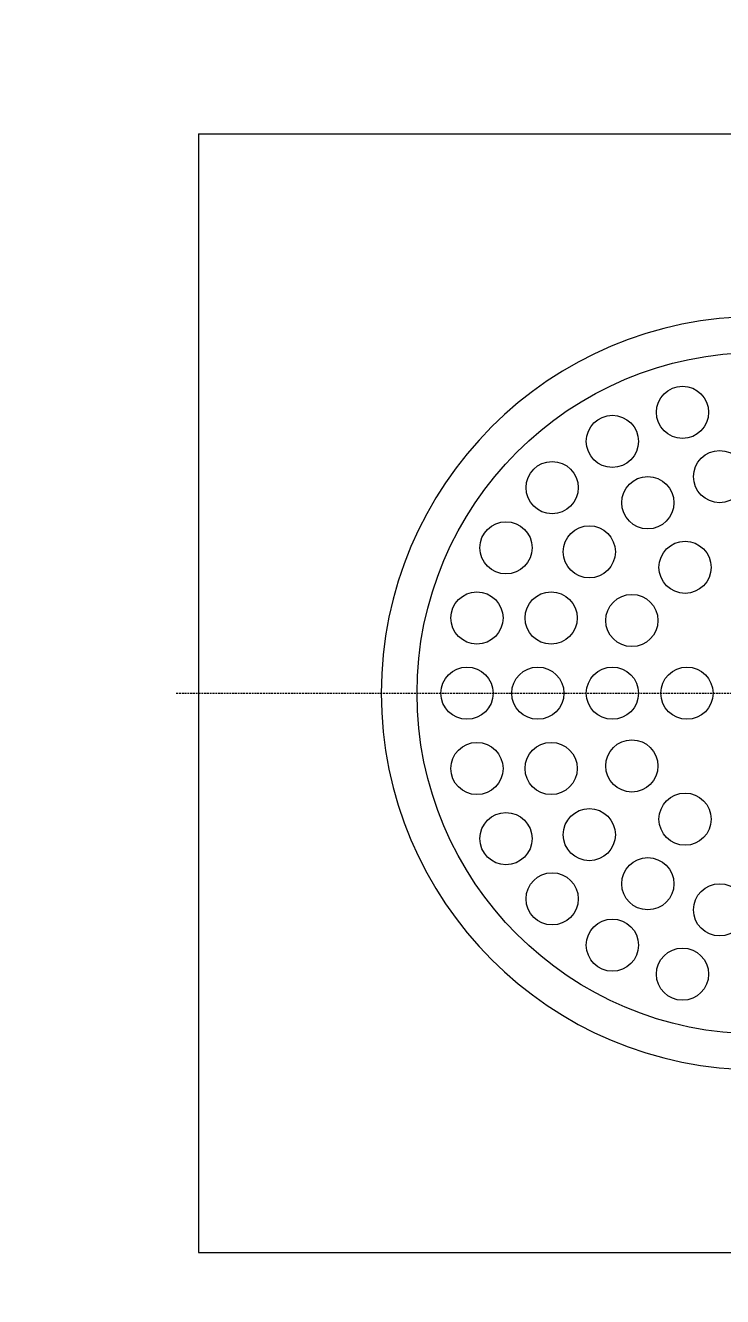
# Model space of a CAD drawing. Header units: millimetres. Extents: x -8913 to 62688, y -13000 to 43000.
# Drawn here: x 49439.3 to 49532.8, y 16244 to 16414.5 of the extents above; entities that cross this region are included whole.
import ezdxf

# ---------------------------------------------------------------- set-up
doc = ezdxf.new("R2010")
doc.units = ezdxf.units.MM
doc.header["$MEASUREMENT"] = 0
doc.header["$PDMODE"] = 1
doc.linetypes.add('1735 X DT-5BR-FFP$0$HIDDEN', pattern=[0.375, 0.25, -0.125])
doc.linetypes.add('HIDDEN', pattern=[0.375, 0.25, -0.125])
for name, color, linetype, lineweight in [('07--DIM-2', 2, 'Continuous', 25), ('1735 X DT-5BR-FFP$0$N--DRAINPOINT', 251, 'Continuous', 18), ('N--DRAINPOINT', 251, 'Continuous', 18), ('Z--X-REF', 7, 'Continuous', 0)]:
    doc.layers.add(name, color=color, linetype=linetype, lineweight=lineweight)
doc.styles.add('ISO', font='isocp2.shx', dxfattribs={"width": 0.8})
doc.dimstyles.new('1-100_AR', dxfattribs={"dimtxt": 225, "dimasz": 100, "dimexe": 100, "dimexo": 100, "dimgap": 0, "dimtad": 0, "dimdec": 0, "dimzin": 12, "dimdsep": 46, "dimtxsty": 'ISO', "dimblk": 'ARCHTICK', "dimcen": 100, "dimdle": 100, "dimclrd": 8, "dimclre": 9, "dimclrt": 2, "dimadec": 0, "dimazin": 0, "dimtfac": 1, "dimtdec": 0, "dimtmove": 0, "dimatfit": 2, "dimldrblk": 'ARCHTICK', "dimfxl": 1, "dimtvp": 0.75, "dimtolj": 1, "dimtzin": 12, "dimlwd": 9, "dimlwe": 9, "dimarcsym": 0})

# ---------------------------------------------------------------- blocks, each defined once
blk = doc.blocks.new('1735 X DT-5BR-FFP$0$FD_150x150')
at = {"layer": '1735 X DT-5BR-FFP$0$N--DRAINPOINT', "ltscale": 5}
for p, q in [((-26044.74, 12844.1), (-26044.74, 12694.1)), ((-26044.74, 12844.1), (-25969.74, 12844.1)), ((-26020.22, 12770.43), (-26020.22, 12770.43))]:
    blk.add_line(p, q, dxfattribs=at)
at = {"layer": '1735 X DT-5BR-FFP$0$N--DRAINPOINT', "linetype": '1735 X DT-5BR-FFP$0$HIDDEN'}
blk.add_line((-26047.74, 12769.1), (-25891.74, 12769.1), dxfattribs=at)
at = {"layer": '1735 X DT-5BR-FFP$0$N--DRAINPOINT', "ltscale": 0.1}
for p, q in [((-26044.74, 12716.6), (-26044.74, 12716.6)), ((-26044.74, 12694.1), (-25969.74, 12694.1))]:
    blk.add_line(p, q, dxfattribs=at)
at = {"layer": '1735 X DT-5BR-FFP$0$N--DRAINPOINT', "ltscale": 5}
for points, knots in [([(-25969.74, 12819.6), (-25997.63, 12819.6), (-26020.24, 12796.99), (-26020.24, 12769.1), (-26020.24, 12741.21), (-25997.63, 12718.6), (-25969.74, 12718.6)], [0, 0, 0, 0, 1, 1, 1, 2, 2, 2, 2]), ([(-26015.44, 12769.1), (-26015.44, 12743.86), (-25994.98, 12723.4), (-25969.74, 12723.4), (-25944.5, 12723.4), (-25924.04, 12743.86), (-25924.04, 12769.1), (-25924.04, 12794.34), (-25944.5, 12814.8), (-25969.74, 12814.8), (-25994.98, 12814.8), (-26015.44, 12794.34), (-26015.44, 12769.1), (-26015.44, 12769.1), (-26015.44, 12769.1), (-26015.44, 12769.1)], [0, 0, 0, 0, 1, 1, 1, 2, 2, 2, 3, 3, 3, 4, 4, 4, 5, 5, 5, 5]), ([(-25983.33, 12806.77), (-25983.33, 12804.84), (-25981.77, 12803.27), (-25979.83, 12803.27), (-25977.9, 12803.27), (-25976.33, 12804.84), (-25976.33, 12806.77), (-25976.33, 12808.7), (-25977.9, 12810.27), (-25979.83, 12810.27), (-25981.77, 12810.27), (-25983.33, 12808.7), (-25983.33, 12806.77), (-25983.33, 12806.77), (-25983.33, 12806.77), (-25983.33, 12806.77)], [0, 0, 0, 0, 1, 1, 1, 2, 2, 2, 3, 3, 3, 4, 4, 4, 5, 5, 5, 5]), ([(-25992.74, 12802.87), (-25992.74, 12800.94), (-25991.17, 12799.37), (-25989.24, 12799.37), (-25987.3, 12799.37), (-25985.74, 12800.94), (-25985.74, 12802.87), (-25985.74, 12804.8), (-25987.3, 12806.37), (-25989.24, 12806.37), (-25991.17, 12806.37), (-25992.74, 12804.8), (-25992.74, 12802.87), (-25992.74, 12802.87), (-25992.74, 12802.87), (-25992.74, 12802.87)], [0, 0, 0, 0, 1, 1, 1, 2, 2, 2, 3, 3, 3, 4, 4, 4, 5, 5, 5, 5]), ([(-26000.82, 12796.67), (-26000.82, 12794.74), (-25999.25, 12793.17), (-25997.32, 12793.17), (-25995.38, 12793.17), (-25993.82, 12794.74), (-25993.82, 12796.67), (-25993.82, 12798.61), (-25995.38, 12800.17), (-25997.32, 12800.17), (-25999.25, 12800.17), (-26000.82, 12798.61), (-26000.82, 12796.67), (-26000.82, 12796.67), (-26000.82, 12796.67), (-26000.82, 12796.67)], [0, 0, 0, 0, 1, 1, 1, 2, 2, 2, 3, 3, 3, 4, 4, 4, 5, 5, 5, 5]), ([(-25978.36, 12798.15), (-25978.36, 12796.22), (-25976.79, 12794.65), (-25974.86, 12794.65), (-25972.93, 12794.65), (-25971.36, 12796.22), (-25971.36, 12798.15), (-25971.36, 12800.08), (-25972.93, 12801.65), (-25974.86, 12801.65), (-25976.79, 12801.65), (-25978.36, 12800.08), (-25978.36, 12798.15), (-25978.36, 12798.15), (-25978.36, 12798.15), (-25978.36, 12798.15)], [0, 0, 0, 0, 1, 1, 1, 2, 2, 2, 3, 3, 3, 4, 4, 4, 5, 5, 5, 5]), ([(-25987.99, 12794.65), (-25987.99, 12792.71), (-25986.42, 12791.14), (-25984.49, 12791.14), (-25982.55, 12791.14), (-25980.99, 12792.71), (-25980.99, 12794.65), (-25980.99, 12796.58), (-25982.55, 12798.15), (-25984.49, 12798.15), (-25986.42, 12798.15), (-25987.99, 12796.58), (-25987.99, 12794.65), (-25987.99, 12794.65), (-25987.99, 12794.65), (-25987.99, 12794.65)], [0, 0, 0, 0, 1, 1, 1, 2, 2, 2, 3, 3, 3, 4, 4, 4, 5, 5, 5, 5]), ([(-26007.01, 12788.6), (-26007.01, 12786.66), (-26005.45, 12785.1), (-26003.51, 12785.1), (-26001.58, 12785.1), (-26000.01, 12786.66), (-26000.01, 12788.6), (-26000.01, 12790.53), (-26001.58, 12792.1), (-26003.51, 12792.1), (-26005.45, 12792.1), (-26007.01, 12790.53), (-26007.01, 12788.6), (-26007.01, 12788.6), (-26007.01, 12788.6), (-26007.01, 12788.6)], [0, 0, 0, 0, 1, 1, 1, 2, 2, 2, 3, 3, 3, 4, 4, 4, 5, 5, 5, 5]), ([(-25995.83, 12788.06), (-25995.83, 12786.13), (-25994.27, 12784.56), (-25992.33, 12784.56), (-25990.4, 12784.56), (-25988.84, 12786.13), (-25988.84, 12788.06), (-25988.84, 12789.99), (-25990.4, 12791.56), (-25992.33, 12791.56), (-25994.27, 12791.56), (-25995.83, 12789.99), (-25995.83, 12788.06), (-25995.83, 12788.06), (-25995.83, 12788.06), (-25995.83, 12788.06)], [0, 0, 0, 0, 1, 1, 1, 2, 2, 2, 3, 3, 3, 4, 4, 4, 5, 5, 5, 5]), ([(-25982.99, 12785.98), (-25982.99, 12784.05), (-25981.42, 12782.49), (-25979.49, 12782.49), (-25977.56, 12782.49), (-25975.99, 12784.05), (-25975.99, 12785.98), (-25975.99, 12787.92), (-25977.56, 12789.48), (-25979.49, 12789.48), (-25981.42, 12789.48), (-25982.99, 12787.92), (-25982.99, 12785.98), (-25982.99, 12785.98), (-25982.99, 12785.98), (-25982.99, 12785.98)], [0, 0, 0, 0, 1, 1, 1, 2, 2, 2, 3, 3, 3, 4, 4, 4, 5, 5, 5, 5]), ([(-26010.91, 12779.19), (-26010.91, 12777.26), (-26009.34, 12775.69), (-26007.41, 12775.69), (-26005.48, 12775.69), (-26003.91, 12777.26), (-26003.91, 12779.19), (-26003.91, 12781.12), (-26005.48, 12782.69), (-26007.41, 12782.69), (-26009.34, 12782.69), (-26010.91, 12781.12), (-26010.91, 12779.19), (-26010.91, 12779.19), (-26010.91, 12779.19), (-26010.91, 12779.19)], [0, 0, 0, 0, 1, 1, 1, 2, 2, 2, 3, 3, 3, 4, 4, 4, 5, 5, 5, 5]), ([(-26000.96, 12779.19), (-26000.96, 12777.25), (-25999.39, 12775.69), (-25997.46, 12775.69), (-25995.52, 12775.69), (-25993.96, 12777.25), (-25993.96, 12779.19), (-25993.96, 12781.12), (-25995.52, 12782.69), (-25997.46, 12782.69), (-25999.39, 12782.69), (-26000.96, 12781.12), (-26000.96, 12779.19), (-26000.96, 12779.19), (-26000.96, 12779.19), (-26000.96, 12779.19)], [0, 0, 0, 0, 1, 1, 1, 2, 2, 2, 3, 3, 3, 4, 4, 4, 5, 5, 5, 5]), ([(-25990.13, 12778.85), (-25990.13, 12776.91), (-25988.56, 12775.35), (-25986.63, 12775.35), (-25984.69, 12775.35), (-25983.13, 12776.91), (-25983.13, 12778.85), (-25983.13, 12780.78), (-25984.69, 12782.35), (-25986.63, 12782.35), (-25988.56, 12782.35), (-25990.13, 12780.78), (-25990.13, 12778.85), (-25990.13, 12778.85), (-25990.13, 12778.85), (-25990.13, 12778.85)], [0, 0, 0, 0, 1, 1, 1, 2, 2, 2, 3, 3, 3, 4, 4, 4, 5, 5, 5, 5]), ([(-26012.24, 12769.1), (-26012.24, 12767.17), (-26010.67, 12765.6), (-26008.74, 12765.6), (-26006.8, 12765.6), (-26005.24, 12767.17), (-26005.24, 12769.1), (-26005.24, 12771.03), (-26006.8, 12772.6), (-26008.74, 12772.6), (-26010.67, 12772.6), (-26012.24, 12771.03), (-26012.24, 12769.1), (-26012.24, 12769.1), (-26012.24, 12769.1), (-26012.24, 12769.1)], [0, 0, 0, 0, 1, 1, 1, 2, 2, 2, 3, 3, 3, 4, 4, 4, 5, 5, 5, 5]), ([(-26002.74, 12769.1), (-26002.74, 12767.17), (-26001.17, 12765.6), (-25999.24, 12765.6), (-25997.31, 12765.6), (-25995.74, 12767.17), (-25995.74, 12769.1), (-25995.74, 12771.03), (-25997.31, 12772.6), (-25999.24, 12772.6), (-26001.17, 12772.6), (-26002.74, 12771.03), (-26002.74, 12769.1), (-26002.74, 12769.1), (-26002.74, 12769.1), (-26002.74, 12769.1)], [0, 0, 0, 0, 1, 1, 1, 2, 2, 2, 3, 3, 3, 4, 4, 4, 5, 5, 5, 5]), ([(-25992.74, 12769.1), (-25992.74, 12767.17), (-25991.17, 12765.6), (-25989.24, 12765.6), (-25987.3, 12765.6), (-25985.74, 12767.17), (-25985.74, 12769.1), (-25985.74, 12771.03), (-25987.3, 12772.6), (-25989.24, 12772.6), (-25991.17, 12772.6), (-25992.74, 12771.03), (-25992.74, 12769.1), (-25992.74, 12769.1), (-25992.74, 12769.1), (-25992.74, 12769.1)], [0, 0, 0, 0, 1, 1, 1, 2, 2, 2, 3, 3, 3, 4, 4, 4, 5, 5, 5, 5]), ([(-25982.74, 12769.1), (-25982.74, 12767.17), (-25981.17, 12765.6), (-25979.24, 12765.6), (-25977.3, 12765.6), (-25975.74, 12767.17), (-25975.74, 12769.1), (-25975.74, 12771.03), (-25977.3, 12772.6), (-25979.24, 12772.6), (-25981.17, 12772.6), (-25982.74, 12771.03), (-25982.74, 12769.1), (-25982.74, 12769.1), (-25982.74, 12769.1), (-25982.74, 12769.1)], [0, 0, 0, 0, 1, 1, 1, 2, 2, 2, 3, 3, 3, 4, 4, 4, 5, 5, 5, 5]), ([(-26010.91, 12759), (-26010.91, 12757.07), (-26009.34, 12755.5), (-26007.41, 12755.5), (-26005.48, 12755.5), (-26003.91, 12757.07), (-26003.91, 12759), (-26003.91, 12760.94), (-26005.48, 12762.5), (-26007.41, 12762.5), (-26009.34, 12762.5), (-26010.91, 12760.94), (-26010.91, 12759), (-26010.91, 12759), (-26010.91, 12759), (-26010.91, 12759)], [0, 0, 0, 0, 1, 1, 1, 2, 2, 2, 3, 3, 3, 4, 4, 4, 5, 5, 5, 5]), ([(-26000.96, 12759.01), (-26000.96, 12757.07), (-25999.39, 12755.51), (-25997.46, 12755.51), (-25995.52, 12755.51), (-25993.96, 12757.07), (-25993.96, 12759.01), (-25993.96, 12760.94), (-25995.52, 12762.51), (-25997.46, 12762.51), (-25999.39, 12762.51), (-26000.96, 12760.94), (-26000.96, 12759.01), (-26000.96, 12759.01), (-26000.96, 12759.01), (-26000.96, 12759.01)], [0, 0, 0, 0, 1, 1, 1, 2, 2, 2, 3, 3, 3, 4, 4, 4, 5, 5, 5, 5]), ([(-25990.13, 12759.35), (-25990.13, 12757.41), (-25988.56, 12755.85), (-25986.63, 12755.85), (-25984.69, 12755.85), (-25983.13, 12757.41), (-25983.13, 12759.35), (-25983.13, 12761.28), (-25984.69, 12762.85), (-25986.63, 12762.85), (-25988.56, 12762.85), (-25990.13, 12761.28), (-25990.13, 12759.35), (-25990.13, 12759.35), (-25990.13, 12759.35), (-25990.13, 12759.35)], [0, 0, 0, 0, 1, 1, 1, 2, 2, 2, 3, 3, 3, 4, 4, 4, 5, 5, 5, 5]), ([(-25982.99, 12752.21), (-25982.99, 12750.28), (-25981.42, 12748.71), (-25979.49, 12748.71), (-25977.56, 12748.71), (-25975.99, 12750.28), (-25975.99, 12752.21), (-25975.99, 12754.14), (-25977.56, 12755.71), (-25979.49, 12755.71), (-25981.42, 12755.71), (-25982.99, 12754.14), (-25982.99, 12752.21), (-25982.99, 12752.21), (-25982.99, 12752.21), (-25982.99, 12752.21)], [0, 0, 0, 0, 1, 1, 1, 2, 2, 2, 3, 3, 3, 4, 4, 4, 5, 5, 5, 5]), ([(-26007.01, 12749.6), (-26007.01, 12747.66), (-26005.45, 12746.1), (-26003.51, 12746.1), (-26001.58, 12746.1), (-26000.01, 12747.66), (-26000.01, 12749.6), (-26000.01, 12751.53), (-26001.58, 12753.1), (-26003.51, 12753.1), (-26005.45, 12753.1), (-26007.01, 12751.53), (-26007.01, 12749.6), (-26007.01, 12749.6), (-26007.01, 12749.6), (-26007.01, 12749.6)], [0, 0, 0, 0, 1, 1, 1, 2, 2, 2, 3, 3, 3, 4, 4, 4, 5, 5, 5, 5]), ([(-25995.83, 12750.13), (-25995.83, 12748.2), (-25994.27, 12746.64), (-25992.33, 12746.64), (-25990.4, 12746.64), (-25988.84, 12748.2), (-25988.84, 12750.13), (-25988.84, 12752.07), (-25990.4, 12753.63), (-25992.33, 12753.63), (-25994.27, 12753.63), (-25995.83, 12752.07), (-25995.83, 12750.13), (-25995.83, 12750.13), (-25995.83, 12750.13), (-25995.83, 12750.13)], [0, 0, 0, 0, 1, 1, 1, 2, 2, 2, 3, 3, 3, 4, 4, 4, 5, 5, 5, 5]), ([(-25987.99, 12743.55), (-25987.99, 12741.62), (-25986.42, 12740.05), (-25984.49, 12740.05), (-25982.55, 12740.05), (-25980.99, 12741.62), (-25980.99, 12743.55), (-25980.99, 12745.48), (-25982.55, 12747.05), (-25984.49, 12747.05), (-25986.42, 12747.05), (-25987.99, 12745.48), (-25987.99, 12743.55), (-25987.99, 12743.55), (-25987.99, 12743.55), (-25987.99, 12743.55)], [0, 0, 0, 0, 1, 1, 1, 2, 2, 2, 3, 3, 3, 4, 4, 4, 5, 5, 5, 5]), ([(-26000.82, 12741.52), (-26000.82, 12739.59), (-25999.25, 12738.02), (-25997.32, 12738.02), (-25995.38, 12738.02), (-25993.82, 12739.59), (-25993.82, 12741.52), (-25993.82, 12743.45), (-25995.38, 12745.02), (-25997.32, 12745.02), (-25999.25, 12745.02), (-26000.82, 12743.45), (-26000.82, 12741.52), (-26000.82, 12741.52), (-26000.82, 12741.52), (-26000.82, 12741.52)], [0, 0, 0, 0, 1, 1, 1, 2, 2, 2, 3, 3, 3, 4, 4, 4, 5, 5, 5, 5]), ([(-25978.36, 12740.05), (-25978.36, 12738.11), (-25976.79, 12736.55), (-25974.86, 12736.55), (-25972.93, 12736.55), (-25971.36, 12738.11), (-25971.36, 12740.05), (-25971.36, 12741.98), (-25972.93, 12743.55), (-25974.86, 12743.55), (-25976.79, 12743.55), (-25978.36, 12741.98), (-25978.36, 12740.05), (-25978.36, 12740.05), (-25978.36, 12740.05), (-25978.36, 12740.05)], [0, 0, 0, 0, 1, 1, 1, 2, 2, 2, 3, 3, 3, 4, 4, 4, 5, 5, 5, 5]), ([(-25992.74, 12735.32), (-25992.74, 12733.39), (-25991.17, 12731.82), (-25989.24, 12731.82), (-25987.3, 12731.82), (-25985.74, 12733.39), (-25985.74, 12735.32), (-25985.74, 12737.25), (-25987.3, 12738.82), (-25989.24, 12738.82), (-25991.17, 12738.82), (-25992.74, 12737.25), (-25992.74, 12735.32), (-25992.74, 12735.32), (-25992.74, 12735.32), (-25992.74, 12735.32)], [0, 0, 0, 0, 1, 1, 1, 2, 2, 2, 3, 3, 3, 4, 4, 4, 5, 5, 5, 5]), ([(-25983.33, 12731.43), (-25983.33, 12729.49), (-25981.77, 12727.93), (-25979.83, 12727.93), (-25977.9, 12727.93), (-25976.33, 12729.49), (-25976.33, 12731.43), (-25976.33, 12733.36), (-25977.9, 12734.93), (-25979.83, 12734.93), (-25981.77, 12734.93), (-25983.33, 12733.36), (-25983.33, 12731.43), (-25983.33, 12731.43), (-25983.33, 12731.43), (-25983.33, 12731.43)], [0, 0, 0, 0, 1, 1, 1, 2, 2, 2, 3, 3, 3, 4, 4, 4, 5, 5, 5, 5])]:
    blk.add_open_spline(points, degree=3, knots=knots, dxfattribs=at)
blk = doc.blocks.new('1735 X DT-5BR-FFP$0$DT FF_DRAIN POINT')
at = {"layer": '1735 X DT-5BR-FFP$0$N--DRAINPOINT', "ltscale": 5}
blk.add_blockref('1735 X DT-5BR-FFP$0$FD_150x150', (82353.7, 3645.8), dxfattribs=at)
blk = doc.blocks.new('1735 X DT-5BR-FFP')
at = {"layer": '1735 X DT-5BR-FFP$0$N--DRAINPOINT', "ltscale": 5}
blk.add_blockref('1735 X DT-5BR-FFP$0$DT FF_DRAIN POINT', (-42633.98, -90), dxfattribs=at)
blk = doc.blocks.new('_ArchTick')
at = {"color": 0, "const_width": 0.15}
blk.add_lwpolyline([(-0.5, -0.5), (0.5, 0.5)], dxfattribs=at)
blk = doc.blocks.new('*D24')
at = {"layer": '07--DIM-2', "color": 8, "lineweight": 9, "transparency": 16777216}
blk.add_line((49662.14, 17950), (49662.14, 15900), dxfattribs=at)
at = {"layer": '07--DIM-2', "color": 9, "lineweight": 9, "transparency": 16777216}
for p, q in [((49937.5, 17850), (49562.14, 17850)), ((49637.5, 16000), (49562.14, 16000))]:
    blk.add_line(p, q, dxfattribs=at)
at = {"layer": 'Defpoints', "color": 0, "transparency": 16777216}
for p in [(50037.5, 17850), (49662.14, 16000), (49737.5, 16000)]:
    blk.add_point(p, dxfattribs=at)
at = {"layer": '07--DIM-2', "color": 8, "lineweight": 9, "transparency": 16777216, "xscale": 100, "yscale": 100, "zscale": 100}
for p, rotation in [((49662.14, 17850), 90), ((49662.14, 16000), 270)]:
    blk.add_blockref('_ArchTick', p, dxfattribs=dict(at, rotation=rotation))
at = {"layer": '07--DIM-2', "color": 2, "transparency": 16777216, "insert": (49493.39, 16925), "char_height": 225, "attachment_point": 5, "rotation": 90, "style": 'ISO'}
blk.add_mtext('\\A1;1850', dxfattribs=at)
blk = doc.blocks.new('FD_150x150')
at = {"layer": 'N--DRAINPOINT', "ltscale": 5}
for p, q in [((-26044.74, 12844.1), (-26044.74, 12694.1)), ((-26044.74, 12844.1), (-25969.74, 12844.1)), ((-26020.22, 12770.43), (-26020.22, 12770.43))]:
    blk.add_line(p, q, dxfattribs=at)
at = {"layer": 'N--DRAINPOINT', "linetype": 'HIDDEN'}
blk.add_line((-26047.74, 12769.1), (-25891.74, 12769.1), dxfattribs=at)
at = {"layer": 'N--DRAINPOINT', "ltscale": 0.1}
for p, q in [((-26044.74, 12716.6), (-26044.74, 12716.6)), ((-26044.74, 12694.1), (-25969.74, 12694.1))]:
    blk.add_line(p, q, dxfattribs=at)
at = {"layer": 'N--DRAINPOINT', "ltscale": 5}
for points, knots in [([(-25969.74, 12819.6), (-25997.63, 12819.6), (-26020.24, 12796.99), (-26020.24, 12769.1), (-26020.24, 12741.21), (-25997.63, 12718.6), (-25969.74, 12718.6)], [0, 0, 0, 0, 1, 1, 1, 2, 2, 2, 2]), ([(-26015.44, 12769.1), (-26015.44, 12743.86), (-25994.98, 12723.4), (-25969.74, 12723.4), (-25944.5, 12723.4), (-25924.04, 12743.86), (-25924.04, 12769.1), (-25924.04, 12794.34), (-25944.5, 12814.8), (-25969.74, 12814.8), (-25994.98, 12814.8), (-26015.44, 12794.34), (-26015.44, 12769.1), (-26015.44, 12769.1), (-26015.44, 12769.1), (-26015.44, 12769.1)], [0, 0, 0, 0, 1, 1, 1, 2, 2, 2, 3, 3, 3, 4, 4, 4, 5, 5, 5, 5]), ([(-25983.33, 12806.77), (-25983.33, 12804.84), (-25981.77, 12803.27), (-25979.83, 12803.27), (-25977.9, 12803.27), (-25976.33, 12804.84), (-25976.33, 12806.77), (-25976.33, 12808.7), (-25977.9, 12810.27), (-25979.83, 12810.27), (-25981.77, 12810.27), (-25983.33, 12808.7), (-25983.33, 12806.77), (-25983.33, 12806.77), (-25983.33, 12806.77), (-25983.33, 12806.77)], [0, 0, 0, 0, 1, 1, 1, 2, 2, 2, 3, 3, 3, 4, 4, 4, 5, 5, 5, 5]), ([(-25992.74, 12802.87), (-25992.74, 12800.94), (-25991.17, 12799.37), (-25989.24, 12799.37), (-25987.3, 12799.37), (-25985.74, 12800.94), (-25985.74, 12802.87), (-25985.74, 12804.8), (-25987.3, 12806.37), (-25989.24, 12806.37), (-25991.17, 12806.37), (-25992.74, 12804.8), (-25992.74, 12802.87), (-25992.74, 12802.87), (-25992.74, 12802.87), (-25992.74, 12802.87)], [0, 0, 0, 0, 1, 1, 1, 2, 2, 2, 3, 3, 3, 4, 4, 4, 5, 5, 5, 5]), ([(-26000.82, 12796.67), (-26000.82, 12794.74), (-25999.25, 12793.17), (-25997.32, 12793.17), (-25995.38, 12793.17), (-25993.82, 12794.74), (-25993.82, 12796.67), (-25993.82, 12798.61), (-25995.38, 12800.17), (-25997.32, 12800.17), (-25999.25, 12800.17), (-26000.82, 12798.61), (-26000.82, 12796.67), (-26000.82, 12796.67), (-26000.82, 12796.67), (-26000.82, 12796.67)], [0, 0, 0, 0, 1, 1, 1, 2, 2, 2, 3, 3, 3, 4, 4, 4, 5, 5, 5, 5]), ([(-25978.36, 12798.15), (-25978.36, 12796.22), (-25976.79, 12794.65), (-25974.86, 12794.65), (-25972.93, 12794.65), (-25971.36, 12796.22), (-25971.36, 12798.15), (-25971.36, 12800.08), (-25972.93, 12801.65), (-25974.86, 12801.65), (-25976.79, 12801.65), (-25978.36, 12800.08), (-25978.36, 12798.15), (-25978.36, 12798.15), (-25978.36, 12798.15), (-25978.36, 12798.15)], [0, 0, 0, 0, 1, 1, 1, 2, 2, 2, 3, 3, 3, 4, 4, 4, 5, 5, 5, 5]), ([(-25987.99, 12794.65), (-25987.99, 12792.71), (-25986.42, 12791.14), (-25984.49, 12791.14), (-25982.55, 12791.14), (-25980.99, 12792.71), (-25980.99, 12794.65), (-25980.99, 12796.58), (-25982.55, 12798.15), (-25984.49, 12798.15), (-25986.42, 12798.15), (-25987.99, 12796.58), (-25987.99, 12794.65), (-25987.99, 12794.65), (-25987.99, 12794.65), (-25987.99, 12794.65)], [0, 0, 0, 0, 1, 1, 1, 2, 2, 2, 3, 3, 3, 4, 4, 4, 5, 5, 5, 5]), ([(-26007.01, 12788.6), (-26007.01, 12786.66), (-26005.45, 12785.1), (-26003.51, 12785.1), (-26001.58, 12785.1), (-26000.01, 12786.66), (-26000.01, 12788.6), (-26000.01, 12790.53), (-26001.58, 12792.1), (-26003.51, 12792.1), (-26005.45, 12792.1), (-26007.01, 12790.53), (-26007.01, 12788.6), (-26007.01, 12788.6), (-26007.01, 12788.6), (-26007.01, 12788.6)], [0, 0, 0, 0, 1, 1, 1, 2, 2, 2, 3, 3, 3, 4, 4, 4, 5, 5, 5, 5]), ([(-25995.83, 12788.06), (-25995.83, 12786.13), (-25994.27, 12784.56), (-25992.33, 12784.56), (-25990.4, 12784.56), (-25988.84, 12786.13), (-25988.84, 12788.06), (-25988.84, 12789.99), (-25990.4, 12791.56), (-25992.33, 12791.56), (-25994.27, 12791.56), (-25995.83, 12789.99), (-25995.83, 12788.06), (-25995.83, 12788.06), (-25995.83, 12788.06), (-25995.83, 12788.06)], [0, 0, 0, 0, 1, 1, 1, 2, 2, 2, 3, 3, 3, 4, 4, 4, 5, 5, 5, 5]), ([(-25982.99, 12785.98), (-25982.99, 12784.05), (-25981.42, 12782.49), (-25979.49, 12782.49), (-25977.56, 12782.49), (-25975.99, 12784.05), (-25975.99, 12785.98), (-25975.99, 12787.92), (-25977.56, 12789.48), (-25979.49, 12789.48), (-25981.42, 12789.48), (-25982.99, 12787.92), (-25982.99, 12785.98), (-25982.99, 12785.98), (-25982.99, 12785.98), (-25982.99, 12785.98)], [0, 0, 0, 0, 1, 1, 1, 2, 2, 2, 3, 3, 3, 4, 4, 4, 5, 5, 5, 5]), ([(-26010.91, 12779.19), (-26010.91, 12777.26), (-26009.34, 12775.69), (-26007.41, 12775.69), (-26005.48, 12775.69), (-26003.91, 12777.26), (-26003.91, 12779.19), (-26003.91, 12781.12), (-26005.48, 12782.69), (-26007.41, 12782.69), (-26009.34, 12782.69), (-26010.91, 12781.12), (-26010.91, 12779.19), (-26010.91, 12779.19), (-26010.91, 12779.19), (-26010.91, 12779.19)], [0, 0, 0, 0, 1, 1, 1, 2, 2, 2, 3, 3, 3, 4, 4, 4, 5, 5, 5, 5]), ([(-26000.96, 12779.19), (-26000.96, 12777.25), (-25999.39, 12775.69), (-25997.46, 12775.69), (-25995.52, 12775.69), (-25993.96, 12777.25), (-25993.96, 12779.19), (-25993.96, 12781.12), (-25995.52, 12782.69), (-25997.46, 12782.69), (-25999.39, 12782.69), (-26000.96, 12781.12), (-26000.96, 12779.19), (-26000.96, 12779.19), (-26000.96, 12779.19), (-26000.96, 12779.19)], [0, 0, 0, 0, 1, 1, 1, 2, 2, 2, 3, 3, 3, 4, 4, 4, 5, 5, 5, 5]), ([(-25990.13, 12778.85), (-25990.13, 12776.91), (-25988.56, 12775.35), (-25986.63, 12775.35), (-25984.69, 12775.35), (-25983.13, 12776.91), (-25983.13, 12778.85), (-25983.13, 12780.78), (-25984.69, 12782.35), (-25986.63, 12782.35), (-25988.56, 12782.35), (-25990.13, 12780.78), (-25990.13, 12778.85), (-25990.13, 12778.85), (-25990.13, 12778.85), (-25990.13, 12778.85)], [0, 0, 0, 0, 1, 1, 1, 2, 2, 2, 3, 3, 3, 4, 4, 4, 5, 5, 5, 5]), ([(-26012.24, 12769.1), (-26012.24, 12767.17), (-26010.67, 12765.6), (-26008.74, 12765.6), (-26006.8, 12765.6), (-26005.24, 12767.17), (-26005.24, 12769.1), (-26005.24, 12771.03), (-26006.8, 12772.6), (-26008.74, 12772.6), (-26010.67, 12772.6), (-26012.24, 12771.03), (-26012.24, 12769.1), (-26012.24, 12769.1), (-26012.24, 12769.1), (-26012.24, 12769.1)], [0, 0, 0, 0, 1, 1, 1, 2, 2, 2, 3, 3, 3, 4, 4, 4, 5, 5, 5, 5]), ([(-26002.74, 12769.1), (-26002.74, 12767.17), (-26001.17, 12765.6), (-25999.24, 12765.6), (-25997.31, 12765.6), (-25995.74, 12767.17), (-25995.74, 12769.1), (-25995.74, 12771.03), (-25997.31, 12772.6), (-25999.24, 12772.6), (-26001.17, 12772.6), (-26002.74, 12771.03), (-26002.74, 12769.1), (-26002.74, 12769.1), (-26002.74, 12769.1), (-26002.74, 12769.1)], [0, 0, 0, 0, 1, 1, 1, 2, 2, 2, 3, 3, 3, 4, 4, 4, 5, 5, 5, 5]), ([(-25992.74, 12769.1), (-25992.74, 12767.17), (-25991.17, 12765.6), (-25989.24, 12765.6), (-25987.3, 12765.6), (-25985.74, 12767.17), (-25985.74, 12769.1), (-25985.74, 12771.03), (-25987.3, 12772.6), (-25989.24, 12772.6), (-25991.17, 12772.6), (-25992.74, 12771.03), (-25992.74, 12769.1), (-25992.74, 12769.1), (-25992.74, 12769.1), (-25992.74, 12769.1)], [0, 0, 0, 0, 1, 1, 1, 2, 2, 2, 3, 3, 3, 4, 4, 4, 5, 5, 5, 5]), ([(-25982.74, 12769.1), (-25982.74, 12767.17), (-25981.17, 12765.6), (-25979.24, 12765.6), (-25977.3, 12765.6), (-25975.74, 12767.17), (-25975.74, 12769.1), (-25975.74, 12771.03), (-25977.3, 12772.6), (-25979.24, 12772.6), (-25981.17, 12772.6), (-25982.74, 12771.03), (-25982.74, 12769.1), (-25982.74, 12769.1), (-25982.74, 12769.1), (-25982.74, 12769.1)], [0, 0, 0, 0, 1, 1, 1, 2, 2, 2, 3, 3, 3, 4, 4, 4, 5, 5, 5, 5]), ([(-26010.91, 12759), (-26010.91, 12757.07), (-26009.34, 12755.5), (-26007.41, 12755.5), (-26005.48, 12755.5), (-26003.91, 12757.07), (-26003.91, 12759), (-26003.91, 12760.94), (-26005.48, 12762.5), (-26007.41, 12762.5), (-26009.34, 12762.5), (-26010.91, 12760.94), (-26010.91, 12759), (-26010.91, 12759), (-26010.91, 12759), (-26010.91, 12759)], [0, 0, 0, 0, 1, 1, 1, 2, 2, 2, 3, 3, 3, 4, 4, 4, 5, 5, 5, 5]), ([(-26000.96, 12759.01), (-26000.96, 12757.07), (-25999.39, 12755.51), (-25997.46, 12755.51), (-25995.52, 12755.51), (-25993.96, 12757.07), (-25993.96, 12759.01), (-25993.96, 12760.94), (-25995.52, 12762.51), (-25997.46, 12762.51), (-25999.39, 12762.51), (-26000.96, 12760.94), (-26000.96, 12759.01), (-26000.96, 12759.01), (-26000.96, 12759.01), (-26000.96, 12759.01)], [0, 0, 0, 0, 1, 1, 1, 2, 2, 2, 3, 3, 3, 4, 4, 4, 5, 5, 5, 5]), ([(-25990.13, 12759.35), (-25990.13, 12757.41), (-25988.56, 12755.85), (-25986.63, 12755.85), (-25984.69, 12755.85), (-25983.13, 12757.41), (-25983.13, 12759.35), (-25983.13, 12761.28), (-25984.69, 12762.85), (-25986.63, 12762.85), (-25988.56, 12762.85), (-25990.13, 12761.28), (-25990.13, 12759.35), (-25990.13, 12759.35), (-25990.13, 12759.35), (-25990.13, 12759.35)], [0, 0, 0, 0, 1, 1, 1, 2, 2, 2, 3, 3, 3, 4, 4, 4, 5, 5, 5, 5]), ([(-25982.99, 12752.21), (-25982.99, 12750.28), (-25981.42, 12748.71), (-25979.49, 12748.71), (-25977.56, 12748.71), (-25975.99, 12750.28), (-25975.99, 12752.21), (-25975.99, 12754.14), (-25977.56, 12755.71), (-25979.49, 12755.71), (-25981.42, 12755.71), (-25982.99, 12754.14), (-25982.99, 12752.21), (-25982.99, 12752.21), (-25982.99, 12752.21), (-25982.99, 12752.21)], [0, 0, 0, 0, 1, 1, 1, 2, 2, 2, 3, 3, 3, 4, 4, 4, 5, 5, 5, 5]), ([(-26007.01, 12749.6), (-26007.01, 12747.66), (-26005.45, 12746.1), (-26003.51, 12746.1), (-26001.58, 12746.1), (-26000.01, 12747.66), (-26000.01, 12749.6), (-26000.01, 12751.53), (-26001.58, 12753.1), (-26003.51, 12753.1), (-26005.45, 12753.1), (-26007.01, 12751.53), (-26007.01, 12749.6), (-26007.01, 12749.6), (-26007.01, 12749.6), (-26007.01, 12749.6)], [0, 0, 0, 0, 1, 1, 1, 2, 2, 2, 3, 3, 3, 4, 4, 4, 5, 5, 5, 5]), ([(-25995.83, 12750.13), (-25995.83, 12748.2), (-25994.27, 12746.64), (-25992.33, 12746.64), (-25990.4, 12746.64), (-25988.84, 12748.2), (-25988.84, 12750.13), (-25988.84, 12752.07), (-25990.4, 12753.63), (-25992.33, 12753.63), (-25994.27, 12753.63), (-25995.83, 12752.07), (-25995.83, 12750.13), (-25995.83, 12750.13), (-25995.83, 12750.13), (-25995.83, 12750.13)], [0, 0, 0, 0, 1, 1, 1, 2, 2, 2, 3, 3, 3, 4, 4, 4, 5, 5, 5, 5]), ([(-25987.99, 12743.55), (-25987.99, 12741.62), (-25986.42, 12740.05), (-25984.49, 12740.05), (-25982.55, 12740.05), (-25980.99, 12741.62), (-25980.99, 12743.55), (-25980.99, 12745.48), (-25982.55, 12747.05), (-25984.49, 12747.05), (-25986.42, 12747.05), (-25987.99, 12745.48), (-25987.99, 12743.55), (-25987.99, 12743.55), (-25987.99, 12743.55), (-25987.99, 12743.55)], [0, 0, 0, 0, 1, 1, 1, 2, 2, 2, 3, 3, 3, 4, 4, 4, 5, 5, 5, 5]), ([(-26000.82, 12741.52), (-26000.82, 12739.59), (-25999.25, 12738.02), (-25997.32, 12738.02), (-25995.38, 12738.02), (-25993.82, 12739.59), (-25993.82, 12741.52), (-25993.82, 12743.45), (-25995.38, 12745.02), (-25997.32, 12745.02), (-25999.25, 12745.02), (-26000.82, 12743.45), (-26000.82, 12741.52), (-26000.82, 12741.52), (-26000.82, 12741.52), (-26000.82, 12741.52)], [0, 0, 0, 0, 1, 1, 1, 2, 2, 2, 3, 3, 3, 4, 4, 4, 5, 5, 5, 5]), ([(-25978.36, 12740.05), (-25978.36, 12738.11), (-25976.79, 12736.55), (-25974.86, 12736.55), (-25972.93, 12736.55), (-25971.36, 12738.11), (-25971.36, 12740.05), (-25971.36, 12741.98), (-25972.93, 12743.55), (-25974.86, 12743.55), (-25976.79, 12743.55), (-25978.36, 12741.98), (-25978.36, 12740.05), (-25978.36, 12740.05), (-25978.36, 12740.05), (-25978.36, 12740.05)], [0, 0, 0, 0, 1, 1, 1, 2, 2, 2, 3, 3, 3, 4, 4, 4, 5, 5, 5, 5]), ([(-25992.74, 12735.32), (-25992.74, 12733.39), (-25991.17, 12731.82), (-25989.24, 12731.82), (-25987.3, 12731.82), (-25985.74, 12733.39), (-25985.74, 12735.32), (-25985.74, 12737.25), (-25987.3, 12738.82), (-25989.24, 12738.82), (-25991.17, 12738.82), (-25992.74, 12737.25), (-25992.74, 12735.32), (-25992.74, 12735.32), (-25992.74, 12735.32), (-25992.74, 12735.32)], [0, 0, 0, 0, 1, 1, 1, 2, 2, 2, 3, 3, 3, 4, 4, 4, 5, 5, 5, 5]), ([(-25983.33, 12731.43), (-25983.33, 12729.49), (-25981.77, 12727.93), (-25979.83, 12727.93), (-25977.9, 12727.93), (-25976.33, 12729.49), (-25976.33, 12731.43), (-25976.33, 12733.36), (-25977.9, 12734.93), (-25979.83, 12734.93), (-25981.77, 12734.93), (-25983.33, 12733.36), (-25983.33, 12731.43), (-25983.33, 12731.43), (-25983.33, 12731.43), (-25983.33, 12731.43)], [0, 0, 0, 0, 1, 1, 1, 2, 2, 2, 3, 3, 3, 4, 4, 4, 5, 5, 5, 5])]:
    blk.add_open_spline(points, degree=3, knots=knots, dxfattribs=at)
blk = doc.blocks.new('DT FF_DRAIN POINT')
at = {"layer": 'N--DRAINPOINT', "ltscale": 5}
blk.add_blockref('FD_150x150', (82353.7, 3645.8), dxfattribs=at)
blk = doc.blocks.new('A$C5A397BC0')
at = {"layer": 'N--DRAINPOINT', "ltscale": 5}
blk.add_blockref('DT FF_DRAIN POINT', (-57633.98, -6540), dxfattribs=at)

msp = doc.modelspace()

# ---------------------------------------------------------------- block references
at = {"layer": 'Z--X-REF'}
msp.add_blockref('1735 X DT-5BR-FFP', (35787.5, 0), dxfattribs=at)

# ---------------------------------------------------------------- next in the draw order: block references
at = {"layer": 'N--DRAINPOINT'}
msp.add_blockref('A$C5A397BC0', (50787.5, 6450), dxfattribs=at)

# ---------------------------------------------------------------- next in the draw order: dimensions: what is measured, and where the dimension line sits
at = {"layer": '07--DIM-2'}
dim = msp.add_linear_dim(base=(49662.14, 16000), p1=(50037.5, 17850), p2=(49737.5, 16000), angle=90, dimstyle='1-100_AR', override={"dimtmove": 1}, dxfattribs=at)
dim.commit()
dim.dimension.update_dxf_attribs({"geometry": '*D24', "text_midpoint": (49493.39, 16925)})

doc.saveas('drawing.dxf')
